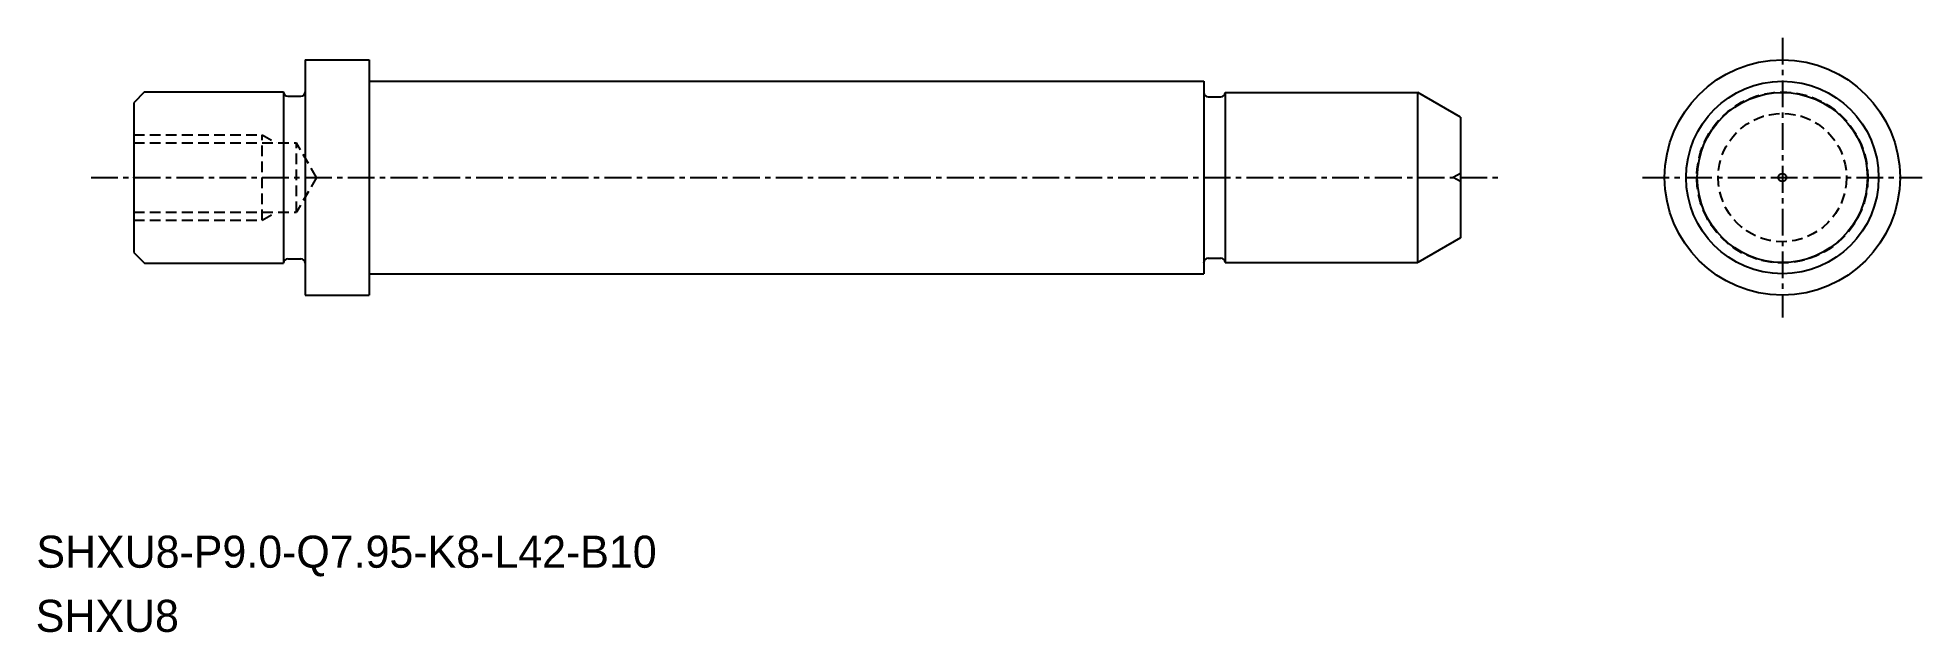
# Model space of a CAD drawing. Extents: x -1217.3 to -1129.2, y -520 to -492.2.
import ezdxf

# ---------------------------------------------------------------- set-up
doc = ezdxf.new("R2010")
doc.units = 0
doc.linetypes.add('CENTER', pattern=[2, 1.25, -0.25, 0.25, -0.25])
doc.linetypes.add('DASHED', pattern=[0.75, 0.5, -0.25])
doc.layers.get('0').update_dxf_attribs({"linetype": 'CONTINUOUS'})
doc.layers.add('CENTER', color=1, linetype='CENTER')

msp = doc.modelspace()

# ---------------------------------------------------------------- linework, layer by layer
for p, q in [((-1204.806, -493.198), (-1204.806, -504.198)), ((-1204.806, -493.198), (-1201.806, -493.198)), ((-1201.806, -493.198), (-1201.806, -504.198)), ((-1212.306, -494.698), (-1212.806, -495.198)), ((-1212.306, -494.698), (-1205.806, -494.698)), ((-1205.806, -494.698), (-1205.806, -502.698)), ((-1162.806, -494.198), (-1162.806, -503.198)), ((-1161.806, -494.723), (-1161.806, -502.673)), ((-1150.806, -495.877), (-1152.806, -494.723)), ((-1212.806, -495.198), (-1212.806, -502.198)), ((-1150.806, -501.518), (-1152.806, -502.673)), ((-1212.806, -502.198), (-1212.306, -502.698)), ((-1212.306, -502.698), (-1205.806, -502.698)), ((-1204.806, -504.198), (-1201.806, -504.198))]:
    msp.add_line(p, q)
at = {"color": 7, "linetype": 'CONTINUOUS'}
for p, q in [((-1205.606, -494.898), (-1205.006, -494.898)), ((-1204.806, -494.698), (-1204.806, -494.698)), ((-1201.806, -494.198), (-1162.806, -494.198)), ((-1162.806, -494.713), (-1162.806, -494.723)), ((-1162.606, -494.923), (-1162.006, -494.923)), ((-1161.806, -494.723), (-1152.806, -494.723)), ((-1161.806, -494.723), (-1161.806, -494.723)), ((-1205.606, -502.498), (-1205.006, -502.498)), ((-1204.806, -502.698), (-1204.806, -502.698)), ((-1162.806, -502.683), (-1162.806, -502.673)), ((-1162.606, -502.473), (-1162.006, -502.473)), ((-1161.806, -502.673), (-1152.806, -502.673)), ((-1161.806, -502.673), (-1161.806, -502.673)), ((-1201.806, -503.198), (-1162.806, -503.198))]:
    msp.add_line(p, q, dxfattribs=at)
at = {"linetype": 'CONTINUOUS'}
for p, q in [((-1152.806, -502.673), (-1152.806, -494.723)), ((-1150.806, -495.877), (-1150.806, -501.518))]:
    msp.add_line(p, q, dxfattribs=at)
at = {"color": 3, "linetype": 'DASHED'}
for p, q in [((-1212.806, -496.698), (-1206.806, -496.698)), ((-1206.806, -500.698), (-1206.806, -496.698)), ((-1206.806, -496.698), (-1206.149, -497.077)), ((-1212.806, -497.077), (-1205.206, -497.077)), ((-1205.206, -500.319), (-1205.206, -497.077)), ((-1204.27, -498.698), (-1205.206, -497.077)), ((-1204.27, -498.698), (-1205.206, -500.319)), ((-1212.806, -500.319), (-1205.206, -500.319)), ((-1212.806, -500.698), (-1206.806, -500.698)), ((-1206.806, -500.698), (-1206.149, -500.319))]:
    msp.add_line(p, q, dxfattribs=at)
at = {"color": 3}
for p in [(-1150.806, -498.506), (-1150.806, -498.89)]:
    msp.add_line(p, (-1151.145, -498.698), dxfattribs=at)
at = {"linetype": 'CONTINUOUS'}
msp.add_circle((-1135.767, -498.698), 5.5, dxfattribs=at)
for radius in [4.5, 3.975, 0.192]:
    msp.add_circle((-1135.767, -498.698), radius)
at = {"color": 3, "linetype": 'DASHED'}
for radius in [4, 3]:
    msp.add_circle((-1135.767, -498.698), radius, dxfattribs=at)
at = {"color": 7, "linetype": 'CONTINUOUS'}
for centre, start, end in [((-1205.606, -494.698), 180, 270), ((-1205.006, -494.698), 270, 0), ((-1162.606, -494.723), 180, 270), ((-1162.006, -494.723), 270, 0), ((-1205.606, -502.698), 90, 180), ((-1205.006, -502.698), 0, 90), ((-1162.606, -502.673), 90, 180), ((-1162.006, -502.673), 0, 90)]:
    msp.add_arc(centre, 0.2, start, end, dxfattribs=at)
msp.add_point((-1212.806, -498.698), dxfattribs=at)
at = {"layer": 'CENTER', "color": 1, "linetype": 'CENTER'}
for p, q in [((-1135.767, -492.158), (-1135.767, -505.238)), ((-1214.806, -498.698), (-1148.806, -498.698)), ((-1142.307, -498.698), (-1129.227, -498.698))]:
    msp.add_line(p, q, dxfattribs=at)

# ---------------------------------------------------------------- texts
for s, p in [('SHXU8-P9.0-Q7.95-K8-L42-B10', (-1217.36, -516.947)), ('SHXU8', (-1217.39, -519.947))]:
    msp.add_text(s, height=1.5).set_placement(p)

doc.saveas('drawing.dxf')
